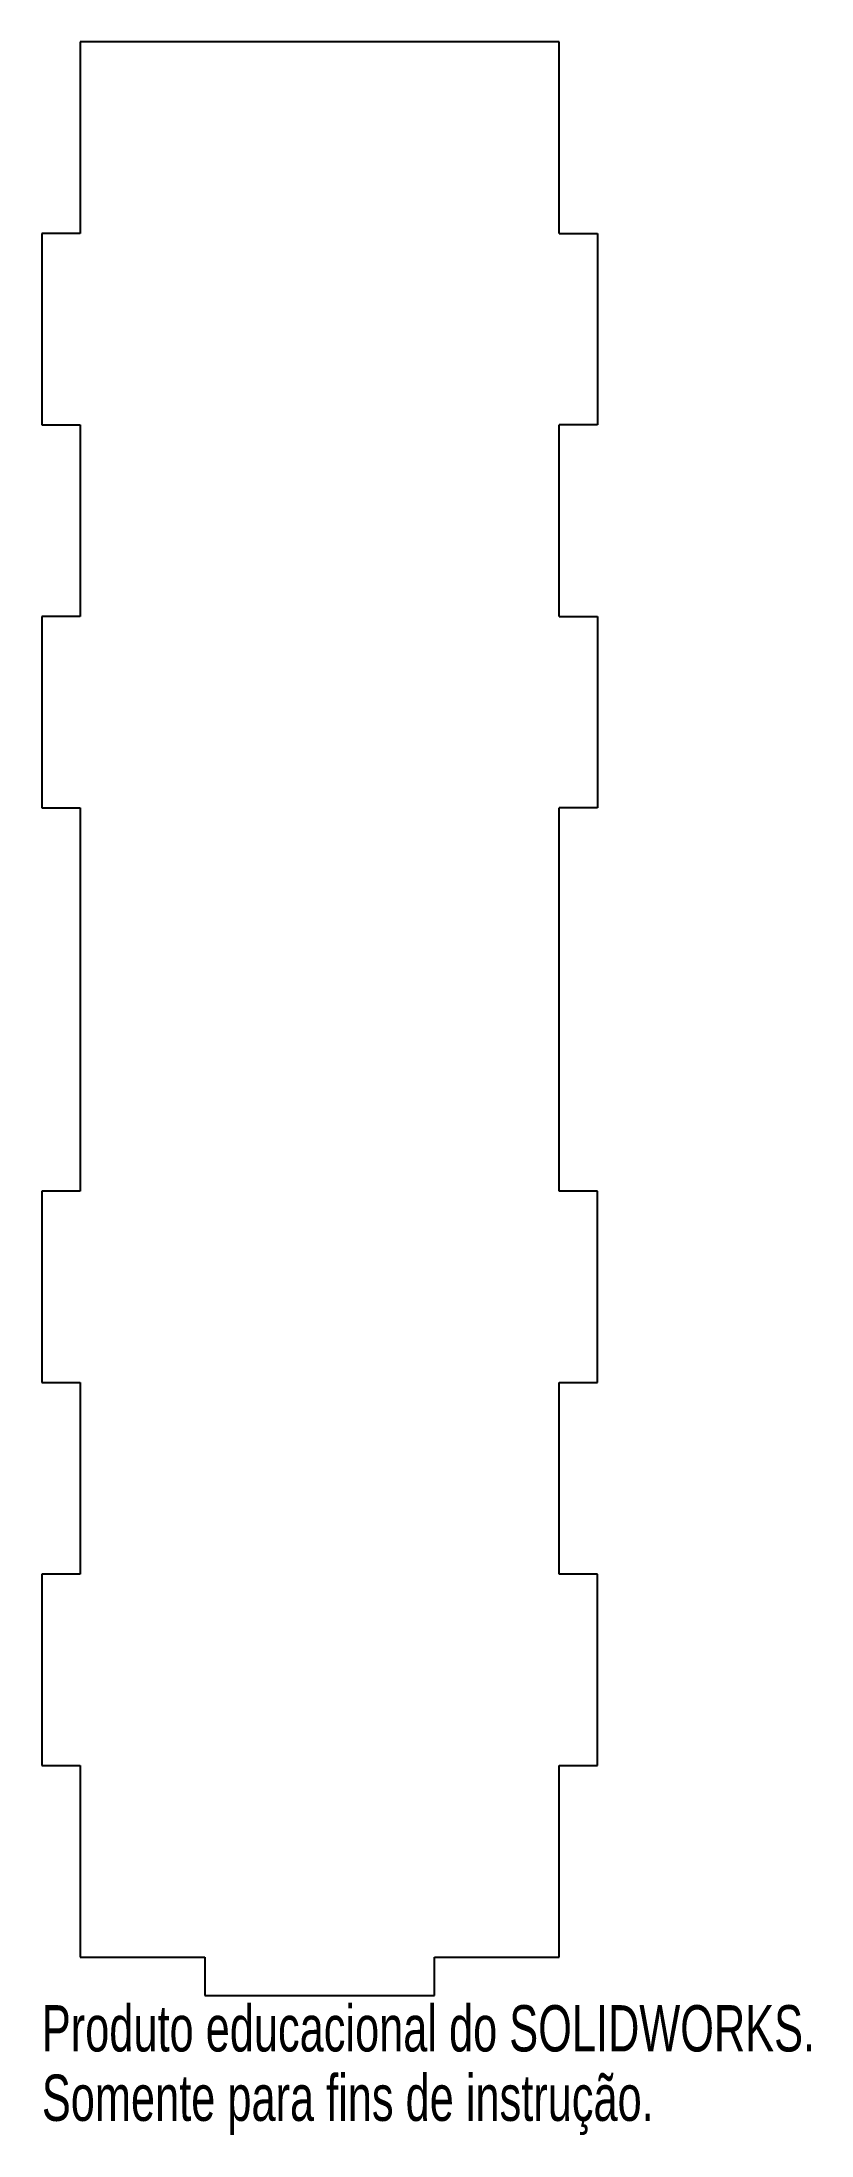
# Model space of a CAD drawing. Header units: millimetres. Extents: x -54 to 26, y -119 to 100.
import ezdxf

# ---------------------------------------------------------------- set-up
doc = ezdxf.new("R2010")
doc.units = ezdxf.units.MM
doc.styles.add('SLDTEXTSTYLE0', font='TXT', dxfattribs={"width": 0.7})

msp = doc.modelspace()

# ---------------------------------------------------------------- linework, layer by layer
at = {"color": 7, "linetype": 'Continuous', "lineweight": 25}
for p, q in [((-50, 100), (-50, 80)), ((0, 100), (-50, 100)), ((0, 80), (0, 100)), ((-54, 80), (-54, 60)), ((-50, 80), (-54, 80)), ((0, 80), (4, 80)), ((4, 80), (4, 60)), ((-54, 60), (-50, 60)), ((-50, 60), (-50, 40)), ((4, 60), (0, 60)), ((0, 40), (0, 60)), ((-54, 40), (-54, 20)), ((-50, 40), (-54, 40)), ((0, 40), (4, 40)), ((4, 40), (4, 20)), ((-54, 20), (-50, 20)), ((-50, 20), (-50, -20)), ((4, 20), (0, 20)), ((0, -20), (0, 20)), ((-54, -20), (-54, -40)), ((-50, -20), (-54, -20)), ((4, -20), (0, -20)), ((4, -40), (4, -20)), ((-54, -40), (-50, -40)), ((-50, -40), (-50, -60)), ((0, -40), (4, -40)), ((0, -60), (0, -40)), ((-54, -60), (-54, -80)), ((-50, -60), (-54, -60)), ((4, -60), (0, -60)), ((4, -80), (4, -60)), ((-54, -80), (-50, -80)), ((-50, -80), (-50, -100)), ((0, -80), (4, -80)), ((0, -100), (0, -80)), ((-50, -100), (-37, -100)), ((-37, -100), (-37, -104)), ((-13, -104), (-13, -100)), ((-13, -100), (0, -100)), ((-37, -104), (-13, -104))]:
    msp.add_line(p, q, dxfattribs=at)

# ---------------------------------------------------------------- texts
at = {"color": 7, "linetype": 'Continuous', "char_height": 4.8336, "attachment_point": 1, "style": 'SLDTEXTSTYLE0'}
for s, insert in [('Produto educacional do SOLIDWORKS.', (-54, -105.02)), ('Somente para fins de instrução.', (-54, -112.27))]:
    msp.add_mtext(s, dxfattribs=dict(at, insert=insert))

doc.saveas('drawing.dxf')
